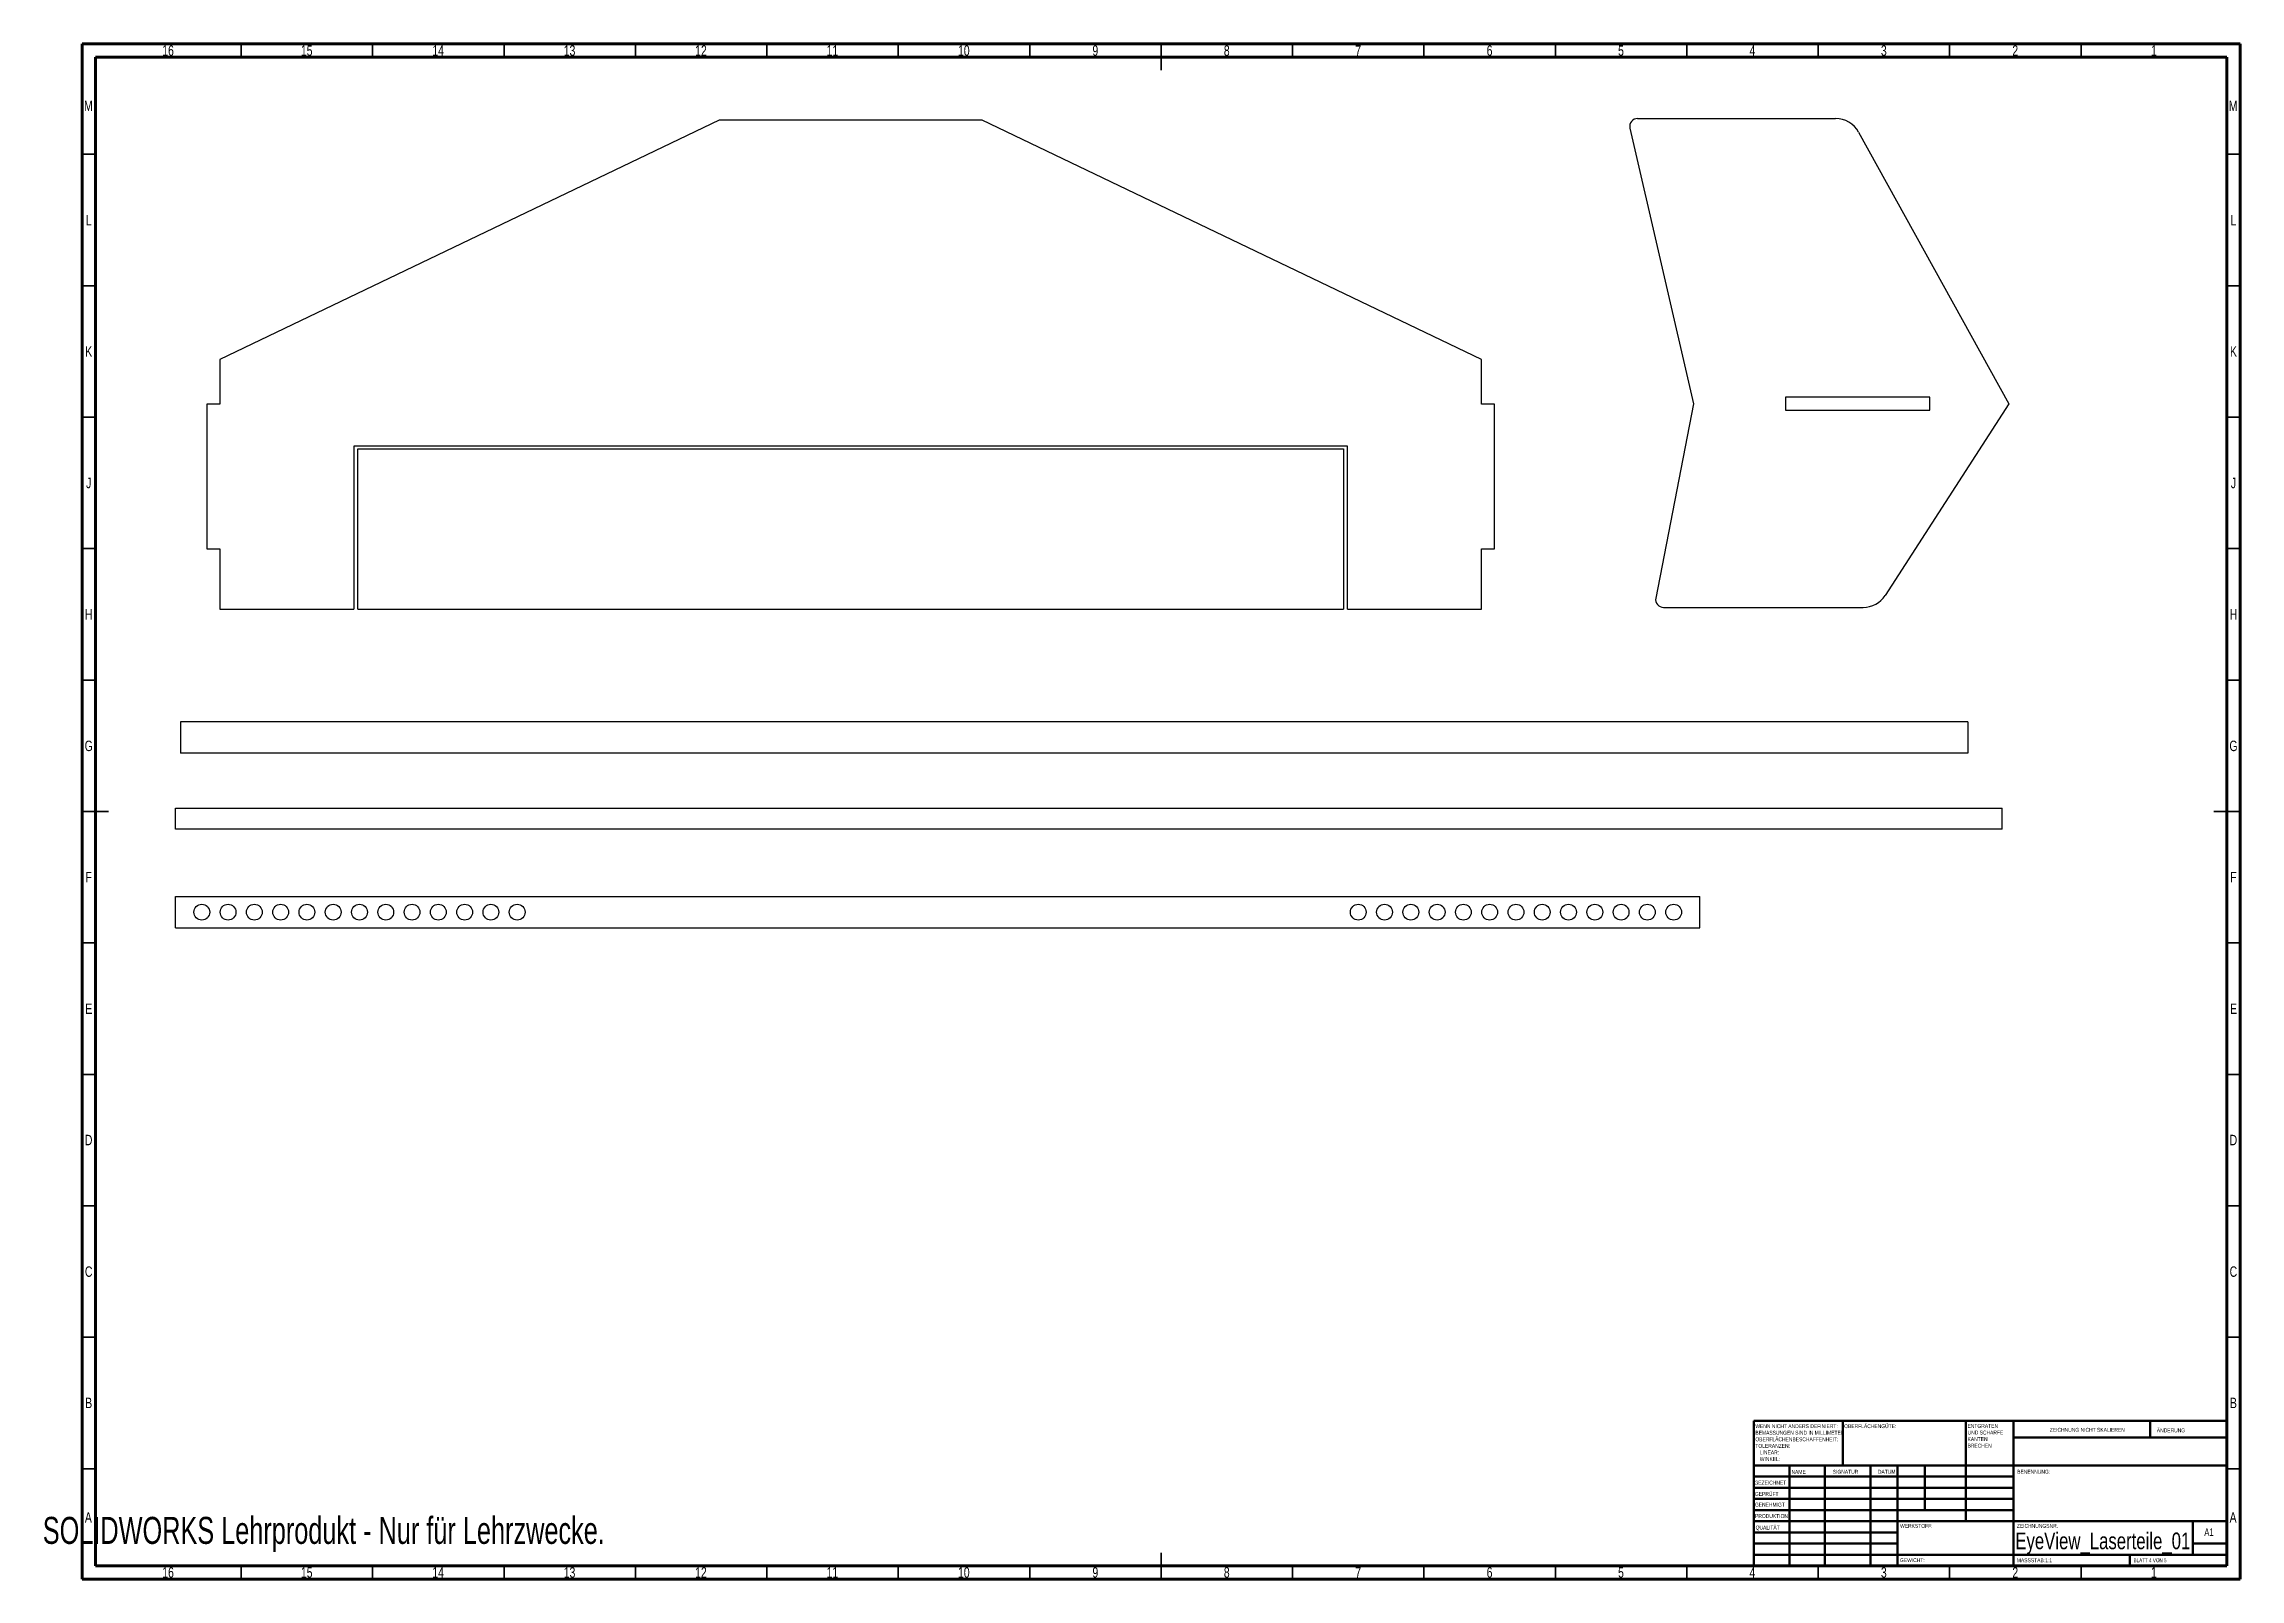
# Model space of a CAD drawing. Header units: millimetres. Extents: x 0 to 836, y 5 to 589.
import ezdxf

# ---------------------------------------------------------------- set-up
doc = ezdxf.new("R2010")
doc.units = ezdxf.units.MM
doc.styles.add('SLDTEXTSTYLE0', font='TXT', dxfattribs={"width": 0.75})
doc.styles.add('SLDTEXTSTYLE1', font='TXT', dxfattribs={"width": 0.692308})
doc.styles.add('SLDTEXTSTYLE2', font='TXT', dxfattribs={"width": 0.7})

# ---------------------------------------------------------------- blocks, each defined once
blk = doc.blocks.new('SW_NOTE_0')
at = {"color": 0, "linetype": 'Continuous', "lineweight": 0, "char_height": 1.5, "attachment_point": 1, "style": 'SLDTEXTSTYLE0'}
for s, insert in [('ENTGRATEN', (0, 1.93)), ('UND SCHARFE', (0, -0.57)), ('KANTEN', (0, -3.07)), ('BRECHEN', (0, -5.57))]:
    blk.add_mtext(s, dxfattribs=dict(at, insert=insert))
blk = doc.blocks.new('SW_NOTE_0_1')
at = {"color": 0, "linetype": 'Continuous', "lineweight": 0, "char_height": 1.5, "attachment_point": 1, "style": 'SLDTEXTSTYLE0'}
for s, insert in [('WENN NICHT ANDERS DEFINIERT:', (0, 1.93)), ('TOLERANZEN:', (0, -5.57)), ('OBERFLÄCHENBESCHAFFENHEIT:', (0, -3.07)), ('BEMASSUNGEN SIND IN MILLIMETER', (0, -0.57)), ('LINEAR:', (1.69, -8.07)), ('WINKEL:', (1.69, -10.57))]:
    blk.add_mtext(s, dxfattribs=dict(at, insert=insert))

msp = doc.modelspace()

# ---------------------------------------------------------------- linework, layer by layer
at = {"color": 7, "linetype": 'Continuous', "lineweight": 70}
for p, q in [((15, 5), (15, 589)), ((15, 589), (836, 589)), ((836, 589), (836, 5)), ((20, 10), (20, 584)), ((20, 584), (831, 584)), ((831, 584), (831, 10)), ((831, 10), (20, 10)), ((836, 5), (15, 5))]:
    msp.add_line(p, q, dxfattribs=at)
at = {"color": 7, "linetype": 'Continuous', "lineweight": 35}
for p, q in [((75.5, 584), (75.5, 589)), ((125.5, 584), (125.5, 589)), ((175.5, 584), (175.5, 589)), ((225.5, 584), (225.5, 589)), ((275.5, 584), (275.5, 589)), ((325.5, 584), (325.5, 589)), ((375.5, 584), (375.5, 589)), ((425.5, 589), (425.5, 579)), ((425.5, 584), (425.5, 589)), ((475.5, 584), (475.5, 589)), ((525.5, 584), (525.5, 589)), ((575.5, 584), (575.5, 589)), ((625.5, 584), (625.5, 589)), ((675.5, 584), (675.5, 589)), ((725.5, 584), (725.5, 589)), ((775.5, 584), (775.5, 589)), ((20, 547), (15, 547)), ((831, 547), (836, 547)), ((20, 497), (15, 497)), ((831, 497), (836, 497)), ((20, 447), (15, 447)), ((831, 447), (836, 447)), ((20, 397), (15, 397)), ((831, 397), (836, 397)), ((20, 347), (15, 347)), ((831, 347), (836, 347)), ((15, 297), (25, 297)), ((20, 297), (15, 297)), ((836, 297), (826, 297)), ((831, 297), (836, 297)), ((20, 247), (15, 247)), ((831, 247), (836, 247)), ((20, 197), (15, 197)), ((831, 197), (836, 197)), ((20, 147), (15, 147)), ((831, 147), (836, 147)), ((20, 97), (15, 97)), ((831, 97), (836, 97)), ((20, 47), (15, 47)), ((831, 47), (836, 47)), ((75.5, 10), (75.5, 5)), ((125.5, 10), (125.5, 5)), ((175.5, 10), (175.5, 5)), ((225.5, 10), (225.5, 5)), ((275.5, 10), (275.5, 5)), ((325.5, 10), (325.5, 5)), ((375.5, 10), (375.5, 5)), ((425.5, 5), (425.5, 15)), ((425.5, 10), (425.5, 5)), ((475.5, 10), (475.5, 5)), ((525.5, 10), (525.5, 5)), ((575.5, 10), (575.5, 5)), ((625.5, 10), (625.5, 5)), ((675.5, 10), (675.5, 5)), ((725.5, 10), (725.5, 5)), ((775.5, 10), (775.5, 5))]:
    msp.add_line(p, q, dxfattribs=at)
at = {"color": 7, "linetype": 'Continuous', "lineweight": 25}
for p, q in [((257.38, 559.94), (67.38, 468.94)), ((357.38, 559.94), (257.38, 559.94)), ((547.38, 468.94), (357.38, 559.94)), ((606.79, 560.64), (682.12, 560.64)), ((603.86, 556.96), (628.02, 452.14)), ((690.87, 555.48), (748.02, 452.14)), ((67.38, 468.94), (67.38, 451.94)), ((547.38, 451.94), (547.38, 468.94)), ((62.38, 451.94), (62.38, 396.94)), ((67.38, 451.94), (62.38, 451.94)), ((552.38, 451.94), (547.38, 451.94)), ((552.38, 396.94), (552.38, 451.94)), ((628.02, 452.14), (613.71, 378.21)), ((718.02, 454.64), (663.02, 454.64)), ((663.02, 454.64), (663.02, 449.64)), ((748.02, 452.14), (700.97, 379.22)), ((718.02, 449.64), (718.02, 454.64)), ((663.02, 449.64), (718.02, 449.64)), ((496.38, 435.94), (118.38, 435.94)), ((118.38, 435.94), (118.38, 373.94)), ((119.88, 373.94), (119.88, 434.94)), ((119.88, 434.94), (494.88, 434.94)), ((494.88, 434.94), (494.88, 373.94)), ((496.38, 373.94), (496.38, 435.94)), ((62.38, 396.94), (67.38, 396.94)), ((67.38, 396.94), (67.38, 373.94)), ((547.38, 396.94), (552.38, 396.94)), ((547.38, 373.94), (547.38, 396.94)), ((67.38, 373.94), (118.38, 373.94)), ((119.88, 373.94), (494.88, 373.94)), ((496.38, 373.94), (547.38, 373.94)), ((616.65, 374.64), (692.57, 374.64)), ((52.41, 331.13), (52.41, 319.13)), ((732.41, 331.13), (52.41, 331.13)), ((732.41, 331.13), (732.41, 319.13)), ((732.41, 319.13), (52.41, 319.13)), ((50.52, 298.24), (745.52, 298.24)), ((50.52, 290.24), (50.52, 298.24)), ((745.52, 290.24), (745.52, 298.24)), ((745.52, 290.24), (50.52, 290.24)), ((50.5, 252.71), (50.5, 264.71)), ((50.5, 264.71), (630.5, 264.71)), ((630.5, 252.71), (630.5, 264.71)), ((50.5, 252.71), (630.5, 252.71))]:
    msp.add_line(p, q, dxfattribs=at)
at = {"color": 7, "linetype": 'Continuous', "lineweight": 50}
for p, q in [((651, 65.25), (831, 65.25)), ((651, 65.25), (651, 10)), ((684.8, 48.25), (684.8, 65.25)), ((731.6, 65.25), (731.6, 27)), ((749.8, 65.25), (749.8, 10)), ((831, 58.88), (749.8, 58.88)), ((801.8, 58.88), (801.8, 65.25)), ((831, 48.25), (651, 48.25)), ((749.8, 44), (651, 44)), ((664.6, 48.25), (664.6, 10)), ((677.99, 48.25), (677.99, 10)), ((695.4, 48.25), (695.4, 10)), ((705.6, 10), (705.6, 48.25)), ((716, 31.25), (716, 48.25)), ((749.8, 39.75), (651, 39.75)), ((749.8, 35.5), (651, 35.5)), ((749.8, 31.25), (651, 31.25)), ((705.6, 27), (651, 27)), ((705.6, 27), (831, 27)), ((818, 14.25), (818, 27)), ((705.6, 22.75), (651, 22.75)), ((705.6, 18.5), (651, 18.5)), ((831, 18.5), (818, 18.5)), ((651, 14.25), (831, 14.25)), ((794, 10), (794, 14.25))]:
    msp.add_line(p, q, dxfattribs=at)
at = {"color": 7, "linetype": 'Continuous', "lineweight": 25}
for centre in [(60.5, 258.71), (70.5, 258.71), (80.5, 258.71), (90.5, 258.71), (100.5, 258.71), (110.5, 258.71), (120.5, 258.71), (130.5, 258.71), (140.5, 258.71), (150.5, 258.71), (160.5, 258.71), (170.5, 258.71), (180.5, 258.71), (500.5, 258.71), (510.5, 258.71), (520.5, 258.71), (530.5, 258.71), (540.5, 258.71), (550.5, 258.71), (560.5, 258.71), (570.5, 258.71), (580.5, 258.71), (590.5, 258.71), (600.5, 258.71), (610.5, 258.71), (620.5, 258.71)]:
    msp.add_circle(centre, 3, dxfattribs=at)
for centre, radius, start, end in [((606.79, 557.64), 3, 90, 192.97533), ((682.12, 550.64), 10, 28.94239, 90), ((616.65, 377.64), 3, 169.04594, 270), ((692.57, 384.64), 10, 270, 327.17146)]:
    msp.add_arc(centre, radius, start, end, dxfattribs=at)

# ---------------------------------------------------------------- block references
at = {"color": 7, "linetype": 'Continuous', "lineweight": 0}
for name, p in [('SW_NOTE_0_1', (651.59, 61.99)), ('SW_NOTE_0', (732.31, 62.07))]:
    msp.add_blockref(name, p, dxfattribs=at)

# ---------------------------------------------------------------- texts
for s, insert, char_height, attachment_point, style in [('16', (47.67, 588.45), 3.969, 2, 'SLDTEXTSTYLE0'), ('15', (100.42, 588.45), 3.969, 2, 'SLDTEXTSTYLE0'), ('14', (150.42, 588.45), 3.969, 2, 'SLDTEXTSTYLE0'), ('13', (200.42, 588.45), 3.969, 2, 'SLDTEXTSTYLE0'), ('12', (250.42, 588.45), 3.969, 2, 'SLDTEXTSTYLE0'), ('11', (300.42, 588.45), 3.969, 2, 'SLDTEXTSTYLE0'), ('10', (350.42, 588.45), 3.969, 2, 'SLDTEXTSTYLE0'), ('9', (400.46, 588.45), 3.97, 2, 'SLDTEXTSTYLE0'), ('8', (450.46, 588.45), 3.97, 2, 'SLDTEXTSTYLE0'), ('7', (500.46, 588.45), 3.97, 2, 'SLDTEXTSTYLE0'), ('6', (550.46, 588.45), 3.97, 2, 'SLDTEXTSTYLE0'), ('5', (600.46, 588.45), 3.97, 2, 'SLDTEXTSTYLE0'), ('4', (650.46, 588.45), 3.97, 2, 'SLDTEXTSTYLE0'), ('3', (700.46, 588.45), 3.97, 2, 'SLDTEXTSTYLE0'), ('2', (750.46, 588.45), 3.97, 2, 'SLDTEXTSTYLE0'), ('1', (803.21, 588.45), 3.97, 2, 'SLDTEXTSTYLE0'), ('M', (17.36, 567.45), 3.97, 2, 'SLDTEXTSTYLE0'), ('M', (833.36, 567.45), 3.97, 2, 'SLDTEXTSTYLE0'), ('L', (17.45, 523.95), 3.97, 2, 'SLDTEXTSTYLE0'), ('L', (833.45, 523.95), 3.97, 2, 'SLDTEXTSTYLE0'), ('K', (17.49, 474), 3.97, 2, 'SLDTEXTSTYLE0'), ('K', (833.49, 474), 3.97, 2, 'SLDTEXTSTYLE0'), ('J', (17.47, 423.95), 3.97, 2, 'SLDTEXTSTYLE0'), ('J', (833.47, 423.95), 3.97, 2, 'SLDTEXTSTYLE0'), ('H', (17.49, 374), 3.97, 2, 'SLDTEXTSTYLE0'), ('H', (833.49, 374), 3.97, 2, 'SLDTEXTSTYLE0'), ('G', (17.49, 323.95), 3.97, 2, 'SLDTEXTSTYLE0'), ('G', (833.49, 323.95), 3.97, 2, 'SLDTEXTSTYLE0'), ('F', (17.46, 274), 3.97, 2, 'SLDTEXTSTYLE0'), ('F', (833.46, 274), 3.97, 2, 'SLDTEXTSTYLE0'), ('E', (17.51, 223.95), 3.97, 2, 'SLDTEXTSTYLE0'), ('E', (833.51, 223.95), 3.97, 2, 'SLDTEXTSTYLE0'), ('D', (17.45, 174), 3.97, 2, 'SLDTEXTSTYLE0'), ('D', (833.45, 174), 3.97, 2, 'SLDTEXTSTYLE0'), ('C', (17.46, 123.95), 3.97, 2, 'SLDTEXTSTYLE0'), ('C', (833.46, 123.95), 3.97, 2, 'SLDTEXTSTYLE0'), ('B', (17.47, 74), 3.97, 2, 'SLDTEXTSTYLE0'), ('B', (833.47, 74), 3.97, 2, 'SLDTEXTSTYLE0'), ('OBERFLÄCHENGÜTE:', (685.37, 63.92), 1.5, 1, 'SLDTEXTSTYLE0'), ('ZEICHNUNG NICHT SKALIEREN', (763.61, 62.53), 1.5, 1, 'SLDTEXTSTYLE0'), ('ÄNDERUNG', (804.33, 62.33), 1.5, 1, 'SLDTEXTSTYLE0'), ('GEZEICHNET', (651.21, 42.43), 1.5, 1, 'SLDTEXTSTYLE0'), ('NAME', (665.32, 46.5), 1.5, 1, 'SLDTEXTSTYLE0'), ('SIGNATUR', (681.03, 46.56), 1.5, 1, 'SLDTEXTSTYLE0'), ('DATUM', (698.21, 46.58), 1.5, 1, 'SLDTEXTSTYLE0'), ('BENENNUNG:', (751.2, 46.58), 1.5, 1, 'SLDTEXTSTYLE0'), ('GENEHMIGT', (651.4, 34.06), 1.5, 1, 'SLDTEXTSTYLE0'), ('GEPRÜFT', (651.41, 38.15), 1.5, 1, 'SLDTEXTSTYLE0'), ('A', (17.34, 30.45), 3.97, 2, 'SLDTEXTSTYLE0'), ('PRODUKTION', (651.46, 29.73), 1.5, 1, 'SLDTEXTSTYLE0'), ('QUALITÄT', (651.67, 25.35), 1.5, 1, 'SLDTEXTSTYLE0'), ('WERKSTOFF:', (706.65, 25.99), 1.5, 1, 'SLDTEXTSTYLE0'), ('ZEICHNUNGSNR.', (751.07, 25.99), 1.5, 1, 'SLDTEXTSTYLE0'), ('A', (833.34, 30.45), 3.97, 2, 'SLDTEXTSTYLE0'), ('EyeView_Laserteile_01', (783.78, 22.71), 6.35, 2, 'SLDTEXTSTYLE0'), ('A1', (822.39, 24.3), 2.91, 1, 'SLDTEXTSTYLE0'), ('16', (47.67, 9.5), 3.969, 2, 'SLDTEXTSTYLE0'), ('15', (100.42, 9.5), 3.969, 2, 'SLDTEXTSTYLE0'), ('14', (150.42, 9.5), 3.969, 2, 'SLDTEXTSTYLE0'), ('13', (200.42, 9.5), 3.969, 2, 'SLDTEXTSTYLE0'), ('12', (250.42, 9.5), 3.969, 2, 'SLDTEXTSTYLE0'), ('11', (300.42, 9.5), 3.969, 2, 'SLDTEXTSTYLE0'), ('10', (350.42, 9.5), 3.969, 2, 'SLDTEXTSTYLE0'), ('9', (400.46, 9.5), 3.97, 2, 'SLDTEXTSTYLE0'), ('8', (450.46, 9.5), 3.97, 2, 'SLDTEXTSTYLE0'), ('7', (500.46, 9.5), 3.97, 2, 'SLDTEXTSTYLE0'), ('6', (550.46, 9.5), 3.97, 2, 'SLDTEXTSTYLE0'), ('5', (600.46, 9.5), 3.97, 2, 'SLDTEXTSTYLE0'), ('4', (650.46, 9.5), 3.97, 2, 'SLDTEXTSTYLE0'), ('3', (700.46, 9.5), 3.97, 2, 'SLDTEXTSTYLE0'), ('GEWICHT:', (706.62, 12.95), 1.499, 1, 'SLDTEXTSTYLE0'), ('2', (750.46, 9.5), 3.97, 2, 'SLDTEXTSTYLE0'), ('MASSSTAB:1:1', (751.07, 12.9), 1.5, 1, 'SLDTEXTSTYLE0'), ('BLATT 4 VON 5', (795.48, 12.9), 1.5, 1, 'SLDTEXTSTYLE1'), ('1', (803.21, 9.5), 3.97, 2, 'SLDTEXTSTYLE0')]:
    msp.add_mtext(s, dxfattribs=dict(at, insert=insert, char_height=char_height, attachment_point=attachment_point, style=style))
at = {"color": 7, "linetype": 'Continuous', "insert": (0, 28.66), "char_height": 10.2762, "attachment_point": 1, "style": 'SLDTEXTSTYLE2'}
msp.add_mtext('SOLIDWORKS Lehrprodukt - Nur für Lehrzwecke.', dxfattribs=at)

doc.saveas('drawing.dxf')
